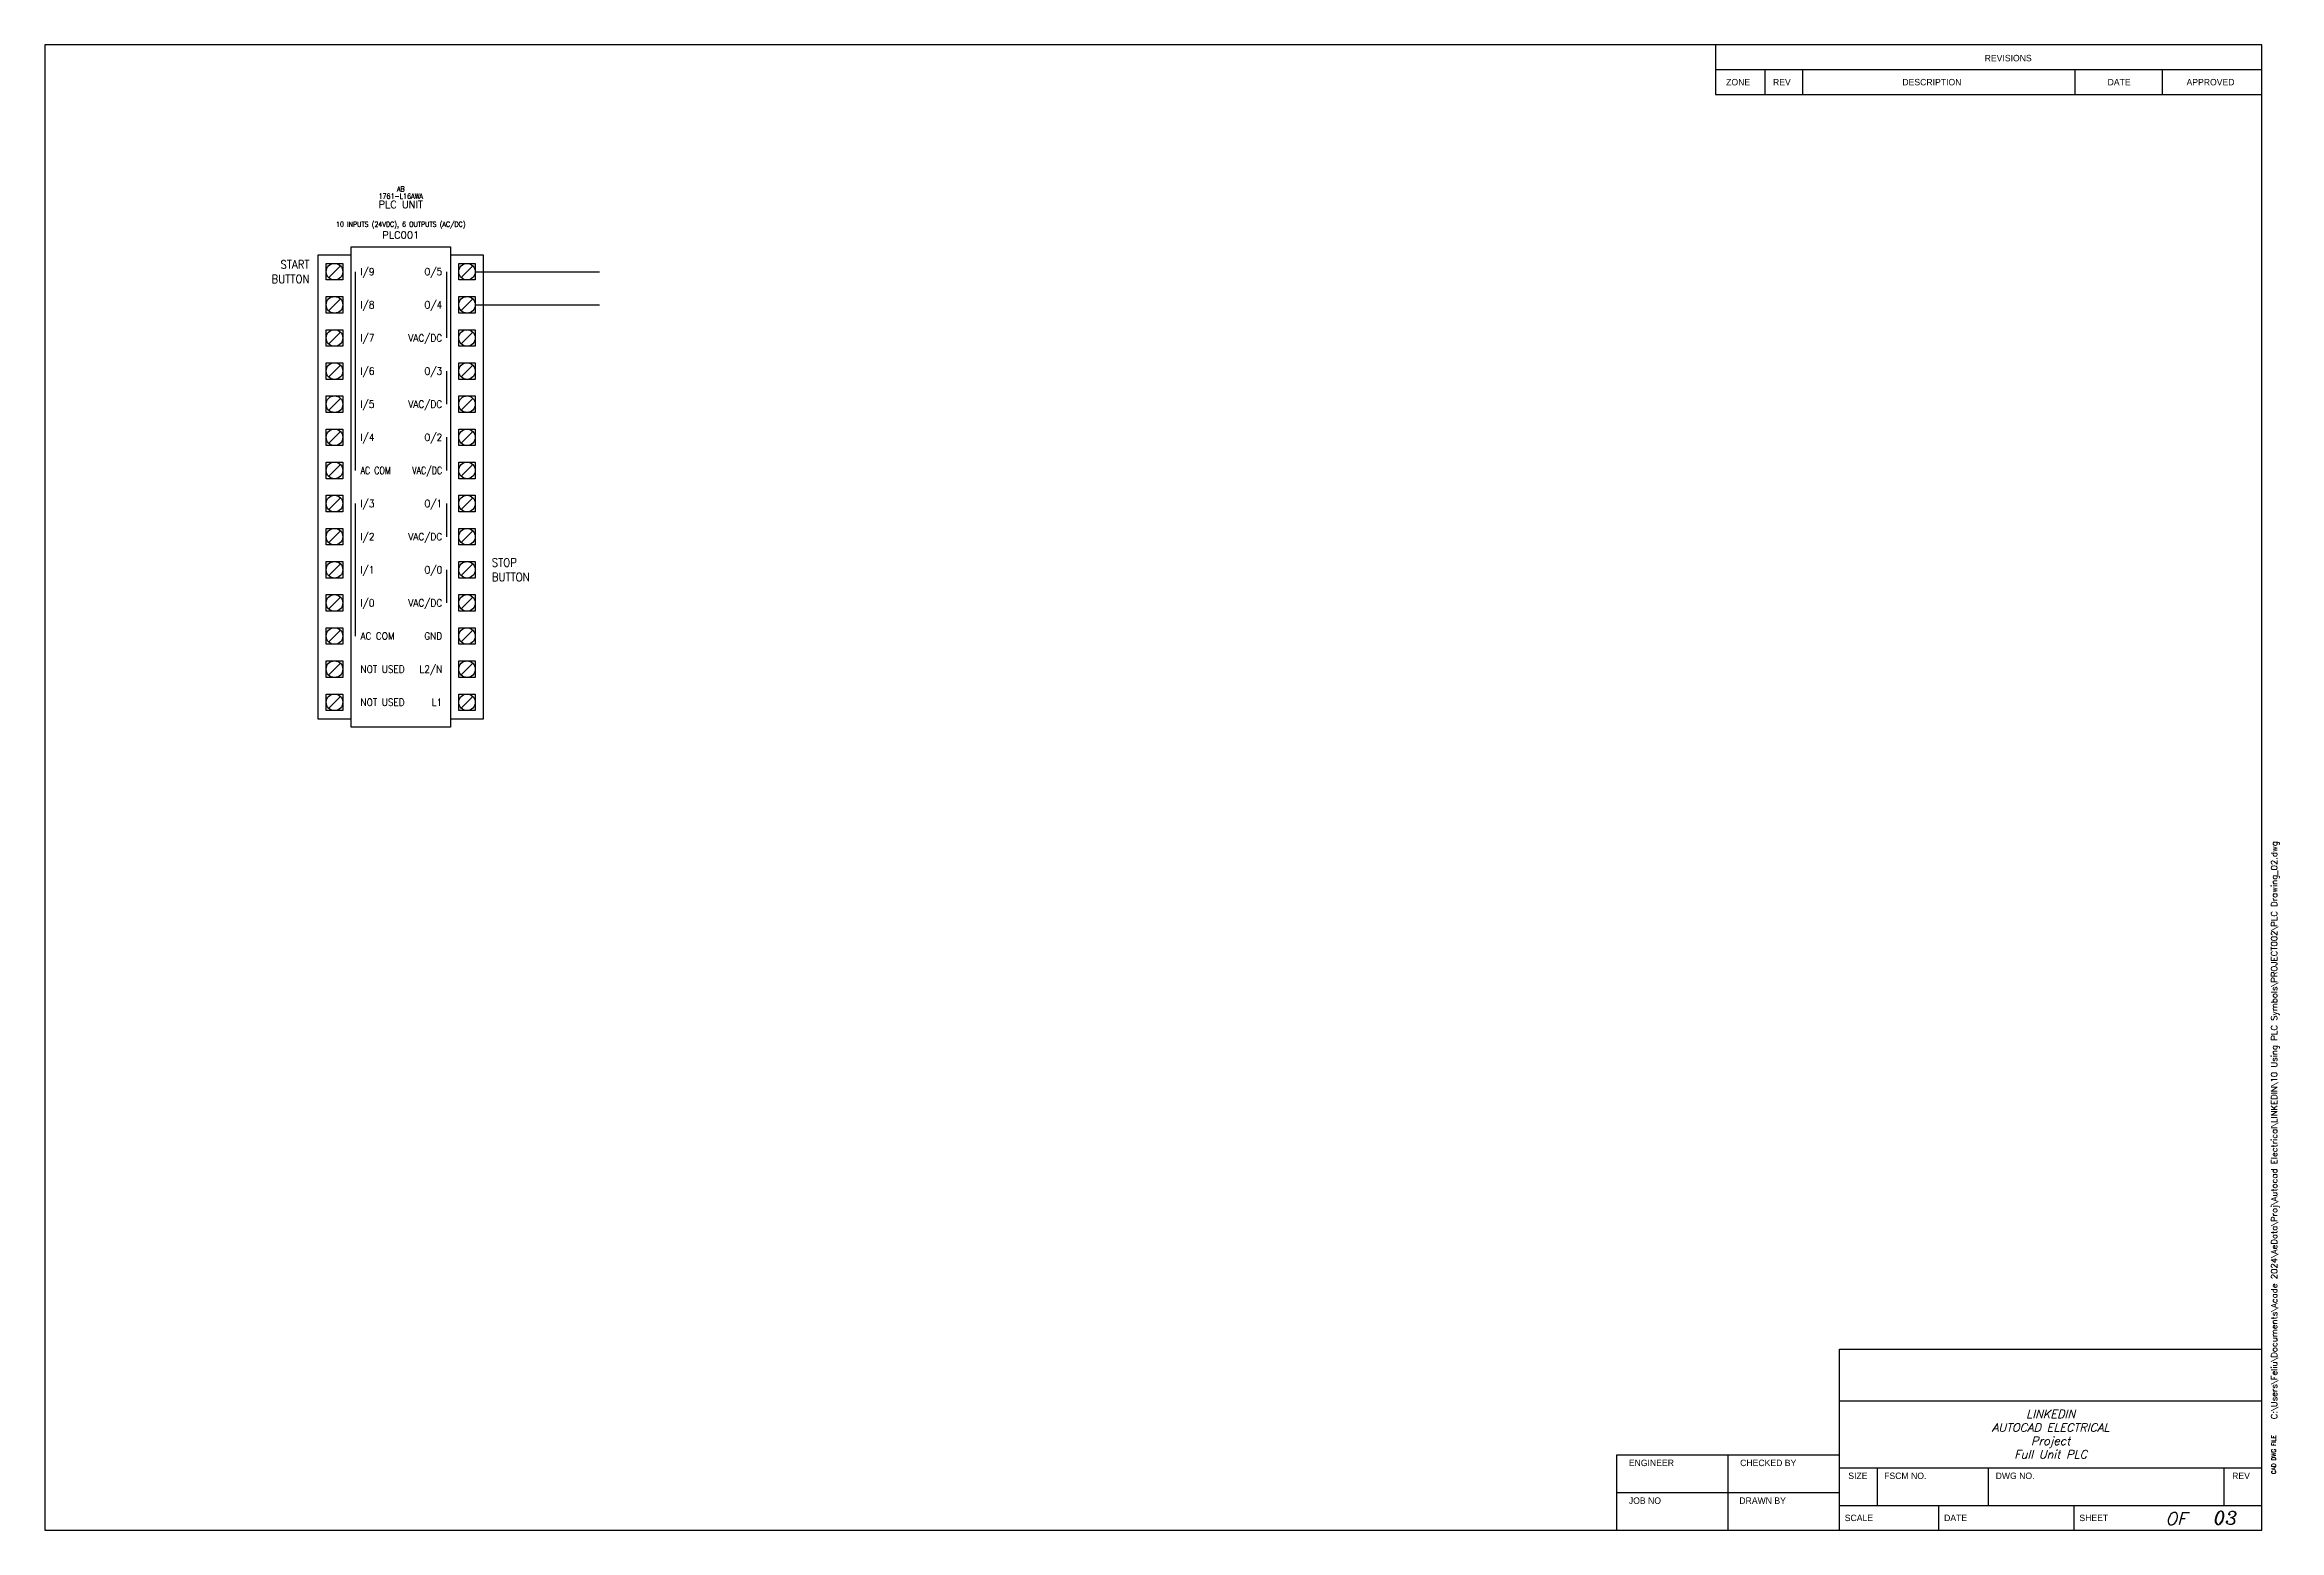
# Model space of a CAD drawing. Header units: inches. Extents: x 0 to 33.7, y 0 to 22.4.
import ezdxf
from ezdxf.enums import TextEntityAlignment as Align

# ---------------------------------------------------------------- set-up
doc = ezdxf.new("R2010")
doc.units = ezdxf.units.IN
doc.header["$MEASUREMENT"] = 0
for name, color, linetype in [('DESC', 1, 'Continuous'), ('MISC', 2, 'Continuous'), ('SYMS', 7, 'Continuous'), ('TAGS', 51, 'Continuous'), ('TERMS', 6, 'Continuous'), ('TITLE', 7, 'Continuous'), ('WIRES', 7, 'Continuous')]:
    doc.layers.add(name, color=color, linetype=linetype)
doc.styles.add('ITALIC', font='ITALIC')
doc.styles.add('SIMPLEX', font='SIMPLEX')
doc.styles.add('WD', font='romans.shx')

# ---------------------------------------------------------------- blocks, each defined once
blk = doc.blocks.new('ACADE D Titleblock')
for p, q in [((33.469, 22.427), (0, 22.427)), ((0, 22.427), (0, 0)), ((25.219, 22.427), (25.219, 21.677)), ((33.469, 0), (33.469, 22.427)), ((33.469, 0), (33.469, 22.427)), ((25.219, 22.052), (33.469, 22.052)), ((25.969, 21.677), (25.969, 22.052)), ((26.539, 21.677), (26.539, 22.052)), ((30.649, 21.677), (30.649, 22.052)), ((31.969, 21.677), (31.969, 22.052)), ((25.219, 21.677), (33.469, 21.677)), ((27.094, 2.737), (33.469, 2.737)), ((27.094, 0), (27.094, 2.737)), ((27.094, 1.957), (33.469, 1.957)), ((23.734, 1.14), (27.094, 1.14)), ((23.734, 0), (23.734, 1.14)), ((25.414, 0), (25.414, 1.14)), ((27.094, 0.945), (33.469, 0.945)), ((27.664, 0.375), (27.664, 0.945)), ((29.344, 0.375), (29.344, 0.945)), ((32.899, 0.375), (32.899, 0.945)), ((23.734, 0.57), (27.094, 0.57)), ((27.094, 0.375), (33.469, 0.375)), ((28.594, 0), (28.594, 0.375)), ((30.635, 0), (30.635, 0.375)), ((0, 0), (33.469, 0))]:
    blk.add_line(p, q)
for s, p in [('REVISIONS', (29.284, 22.176)), ('ZONE', (25.382, 21.813)), ('REV', (26.089, 21.813)), ('DESCRIPTION', (28.042, 21.813)), ('DATE', (31.14, 21.813)), ('APPROVED', (32.331, 21.813)), ('ENGINEER', (23.913, 0.969)), ('CHECKED BY', (25.593, 0.969)), ('SIZE', (27.226, 0.774)), ('FSCM NO.', (27.767, 0.774)), ('DWG NO.', (29.45, 0.774)), ('REV', (33.02, 0.774)), ('JOB NO', (23.913, 0.399)), ('DRAWN BY', (25.581, 0.399)), ('SCALE', (27.172, 0.139)), ('DATE', (28.672, 0.139)), ('SHEET', (30.714, 0.139))]:
    blk.add_text(s, height=0.0975).set_placement(p)
at = {"layer": 'TITLE', "style": 'SIMPLEX'}
blk.add_text('CAD DWG FILE', height=0.0625, rotation=90, dxfattribs=at).set_placement((33.677, 0.849))
at = {"layer": 'TITLE', "style": 'ITALIC'}
blk.add_text('OF', height=0.1875, dxfattribs=at).set_placement((32.173, 0.176), align=Align.MIDDLE_CENTER)
for tag, height, p in [('TITLE#1', 0.125, (30.281, 1.755)), ('TITLE#2', 0.125, (30.281, 1.552)), ('TITLE#3', 0.125, (30.281, 1.35)), ('TITLE#4', 0.125, (30.281, 1.147)), ('DWG#', 0.2, (31.121, 0.66)), ('SH#', 0.2, (31.541, 0.187)), ('SHTS', 0.2, (32.92, 0.187))]:
    blk.add_attdef(tag, text='', height=height, dxfattribs=at).set_placement(p, align=Align.MIDDLE_CENTER)
at = {"layer": 'TITLE', "style": 'SIMPLEX'}
blk.add_attdef('CAD#', (33.701, 1.677), '', height=0.0938, rotation=90, dxfattribs=at)
at = {"layer": 'TITLE'}
for tag, p, style in [('ENGINEER', (24.406, 0.664), 'ITALIC'), ('CHKDBY', (26.023, 0.664), 'ITALIC'), ('JOB#', (24.632, 0.092), 'ITALIC'), ('DRAWNBY', (26.093, 0.092), 'ITALIC'), ('SCALE', (27.742, 0.139), 'SIMPLEX'), ('DATE', (29.152, 0.139), 'SIMPLEX')]:
    blk.add_attdef(tag, p, '', height=0.0975, dxfattribs=dict(at, style=style))
at = {"layer": 'TITLE', "flags": 9}
blk.add_attdef('WD_TB', (27.182, -0.207), '', height=0.125, dxfattribs=at)
blk = doc.blocks.new('PLCIO50E1761-L16AWA')
for p, q in [((-0.75, 0.375), (0.75, 0.375)), ((-0.75, 0.25), (-0.75, 0.375)), ((0.75, 0.375), (0.75, -6.875)), ((-1.25, 0.25), (-1.25, -6.75)), ((-0.75, 0.25), (-1.25, 0.25)), ((-1.125, 0.125), (-0.875, 0.125)), ((-1.125, -0.125), (-1.125, 0.125)), ((-0.912, 0.088), (-1.088, -0.088)), ((-0.875, 0.125), (-0.875, -0.125)), ((-0.75, -6.75), (-0.75, 0.25)), ((-0.688, 0), (-0.688, -3)), ((0.688, 0), (0.688, -1)), ((1.25, 0.25), (0.75, 0.25)), ((0.875, -0.125), (0.875, 0.125)), ((0.875, 0.125), (1.125, 0.125)), ((1.088, 0.088), (0.912, -0.088)), ((1.125, 0.125), (1.125, -0.125)), ((1.25, -6.75), (1.25, 0.25)), ((-0.875, -0.125), (-1.125, -0.125)), ((1.125, -0.125), (0.875, -0.125)), ((-1.125, -0.375), (-0.875, -0.375)), ((-1.125, -0.375), (-0.875, -0.375)), ((-1.125, -0.625), (-1.125, -0.375)), ((-1.125, -0.625), (-1.125, -0.375)), ((-0.875, -0.625), (-1.125, -0.625)), ((-0.875, -0.625), (-1.125, -0.625)), ((-0.912, -0.412), (-1.088, -0.588)), ((-0.875, -0.375), (-0.875, -0.625)), ((-0.875, -0.375), (-0.875, -0.625)), ((0.875, -0.625), (0.875, -0.375)), ((0.875, -0.375), (1.125, -0.375)), ((1.125, -0.625), (0.875, -0.625)), ((1.088, -0.412), (0.912, -0.588)), ((1.125, -0.375), (1.125, -0.625)), ((-1.125, -0.875), (-0.875, -0.875)), ((-1.125, -0.875), (-0.875, -0.875)), ((-1.125, -1.125), (-1.125, -0.875)), ((-1.125, -1.125), (-1.125, -0.875)), ((-0.912, -0.912), (-1.088, -1.088)), ((-0.875, -0.875), (-0.875, -1.125)), ((-0.875, -0.875), (-0.875, -1.125)), ((0.875, -1.125), (0.875, -0.875)), ((0.875, -0.875), (1.125, -0.875)), ((1.088, -0.912), (0.912, -1.088)), ((1.125, -0.875), (1.125, -1.125)), ((-0.875, -1.125), (-1.125, -1.125)), ((-0.875, -1.125), (-1.125, -1.125)), ((1.125, -1.125), (0.875, -1.125)), ((-1.125, -1.375), (-0.875, -1.375)), ((-1.125, -1.375), (-0.875, -1.375)), ((-1.125, -1.625), (-1.125, -1.375)), ((-1.125, -1.625), (-1.125, -1.375)), ((-0.875, -1.625), (-1.125, -1.625)), ((-0.875, -1.625), (-1.125, -1.625)), ((-0.912, -1.412), (-1.088, -1.588)), ((-0.875, -1.375), (-0.875, -1.625)), ((-0.875, -1.375), (-0.875, -1.625)), ((0.688, -1.5), (0.688, -2)), ((0.875, -1.625), (0.875, -1.375)), ((0.875, -1.375), (1.125, -1.375)), ((1.125, -1.625), (0.875, -1.625)), ((1.088, -1.412), (0.912, -1.588)), ((1.125, -1.375), (1.125, -1.625)), ((-1.125, -1.875), (-0.875, -1.875)), ((-1.125, -1.875), (-0.875, -1.875)), ((-1.125, -2.125), (-1.125, -1.875)), ((-1.125, -2.125), (-1.125, -1.875)), ((-0.912, -1.912), (-1.088, -2.088)), ((-0.875, -1.875), (-0.875, -2.125)), ((-0.875, -1.875), (-0.875, -2.125)), ((0.875, -2.125), (0.875, -1.875)), ((0.875, -2.125), (0.875, -1.875)), ((0.875, -1.875), (1.125, -1.875)), ((0.875, -1.875), (1.125, -1.875)), ((1.088, -1.912), (0.912, -2.088)), ((1.125, -1.875), (1.125, -2.125)), ((1.125, -1.875), (1.125, -2.125)), ((-0.875, -2.125), (-1.125, -2.125)), ((-0.875, -2.125), (-1.125, -2.125)), ((1.125, -2.125), (0.875, -2.125)), ((1.125, -2.125), (0.875, -2.125)), ((-1.125, -2.375), (-0.875, -2.375)), ((-1.125, -2.375), (-0.875, -2.375)), ((-1.125, -2.625), (-1.125, -2.375)), ((-1.125, -2.625), (-1.125, -2.375)), ((-0.875, -2.625), (-1.125, -2.625)), ((-0.875, -2.625), (-1.125, -2.625)), ((-0.912, -2.412), (-1.088, -2.588)), ((-0.875, -2.375), (-0.875, -2.625)), ((-0.875, -2.375), (-0.875, -2.625)), ((0.688, -2.5), (0.688, -3)), ((0.875, -2.625), (0.875, -2.375)), ((0.875, -2.375), (1.125, -2.375)), ((1.125, -2.625), (0.875, -2.625)), ((1.088, -2.412), (0.912, -2.588)), ((1.125, -2.375), (1.125, -2.625)), ((-1.125, -2.875), (-0.875, -2.875)), ((-1.125, -2.875), (-0.875, -2.875)), ((-1.125, -3.125), (-1.125, -2.875)), ((-1.125, -3.125), (-1.125, -2.875)), ((-0.912, -2.912), (-1.088, -3.088)), ((-0.875, -2.875), (-0.875, -3.125)), ((-0.875, -2.875), (-0.875, -3.125)), ((0.875, -3.125), (0.875, -2.875)), ((0.875, -2.875), (1.125, -2.875)), ((1.088, -2.912), (0.912, -3.088)), ((1.125, -2.875), (1.125, -3.125)), ((-0.875, -3.125), (-1.125, -3.125)), ((-0.875, -3.125), (-1.125, -3.125)), ((1.125, -3.125), (0.875, -3.125)), ((-1.125, -3.375), (-0.875, -3.375)), ((-1.125, -3.375), (-0.875, -3.375)), ((-1.125, -3.625), (-1.125, -3.375)), ((-1.125, -3.625), (-1.125, -3.375)), ((-0.875, -3.625), (-1.125, -3.625)), ((-0.875, -3.625), (-1.125, -3.625)), ((-0.912, -3.412), (-1.088, -3.588)), ((-0.875, -3.375), (-0.875, -3.625)), ((-0.875, -3.375), (-0.875, -3.625)), ((-0.688, -3.5), (-0.688, -5.5)), ((0.688, -3.5), (0.688, -4)), ((0.875, -3.625), (0.875, -3.375)), ((0.875, -3.375), (1.125, -3.375)), ((1.125, -3.625), (0.875, -3.625)), ((1.088, -3.412), (0.912, -3.588)), ((1.125, -3.375), (1.125, -3.625)), ((-1.125, -3.875), (-0.875, -3.875)), ((-1.125, -3.875), (-0.875, -3.875)), ((-1.125, -4.125), (-1.125, -3.875)), ((-1.125, -4.125), (-1.125, -3.875)), ((-0.912, -3.912), (-1.088, -4.088)), ((-0.875, -3.875), (-0.875, -4.125)), ((-0.875, -3.875), (-0.875, -4.125)), ((0.875, -4.125), (0.875, -3.875)), ((0.875, -3.875), (1.125, -3.875)), ((1.088, -3.912), (0.912, -4.088)), ((1.125, -3.875), (1.125, -4.125)), ((-0.875, -4.125), (-1.125, -4.125)), ((-0.875, -4.125), (-1.125, -4.125)), ((-1.125, -4.375), (-0.875, -4.375)), ((-1.125, -4.375), (-0.875, -4.375)), ((-1.125, -4.625), (-1.125, -4.375)), ((-1.125, -4.625), (-1.125, -4.375)), ((-0.875, -4.375), (-0.875, -4.625)), ((-0.875, -4.375), (-0.875, -4.625)), ((1.125, -4.125), (0.875, -4.125)), ((0.875, -4.625), (0.875, -4.375)), ((0.875, -4.375), (1.125, -4.375)), ((1.125, -4.375), (1.125, -4.625)), ((-0.875, -4.625), (-1.125, -4.625)), ((-0.875, -4.625), (-1.125, -4.625)), ((-0.912, -4.412), (-1.088, -4.588)), ((0.688, -4.5), (0.688, -5)), ((1.125, -4.625), (0.875, -4.625)), ((1.088, -4.412), (0.912, -4.588)), ((-1.125, -4.875), (-0.875, -4.875)), ((-1.125, -4.875), (-0.875, -4.875)), ((-1.125, -5.125), (-1.125, -4.875)), ((-1.125, -5.125), (-1.125, -4.875)), ((-0.912, -4.912), (-1.088, -5.088)), ((-0.875, -4.875), (-0.875, -5.125)), ((-0.875, -4.875), (-0.875, -5.125)), ((0.875, -5.125), (0.875, -4.875)), ((0.875, -4.875), (1.125, -4.875)), ((1.088, -4.912), (0.912, -5.088)), ((1.125, -4.875), (1.125, -5.125)), ((-0.875, -5.125), (-1.125, -5.125)), ((-0.875, -5.125), (-1.125, -5.125)), ((-1.125, -5.375), (-0.875, -5.375)), ((-1.125, -5.375), (-0.875, -5.375)), ((-1.125, -5.625), (-1.125, -5.375)), ((-1.125, -5.625), (-1.125, -5.375)), ((-0.875, -5.375), (-0.875, -5.625)), ((-0.875, -5.375), (-0.875, -5.625)), ((1.125, -5.125), (0.875, -5.125)), ((0.875, -5.625), (0.875, -5.375)), ((0.875, -5.375), (1.125, -5.375)), ((1.125, -5.375), (1.125, -5.625)), ((-0.875, -5.625), (-1.125, -5.625)), ((-0.875, -5.625), (-1.125, -5.625)), ((-0.912, -5.412), (-1.088, -5.588)), ((1.125, -5.625), (0.875, -5.625)), ((1.088, -5.412), (0.912, -5.588)), ((-1.125, -5.875), (-0.875, -5.875)), ((-1.125, -5.875), (-0.875, -5.875)), ((-1.125, -6.125), (-1.125, -5.875)), ((-1.125, -6.125), (-1.125, -5.875)), ((-0.912, -5.912), (-1.088, -6.088)), ((-0.875, -5.875), (-0.875, -6.125)), ((-0.875, -5.875), (-0.875, -6.125)), ((0.875, -6.125), (0.875, -5.875)), ((0.875, -5.875), (1.125, -5.875)), ((1.088, -5.912), (0.912, -6.088)), ((1.125, -5.875), (1.125, -6.125)), ((-0.875, -6.125), (-1.125, -6.125)), ((-0.875, -6.125), (-1.125, -6.125)), ((-1.125, -6.375), (-0.875, -6.375)), ((-1.125, -6.375), (-0.875, -6.375)), ((-1.125, -6.625), (-1.125, -6.375)), ((-1.125, -6.625), (-1.125, -6.375)), ((-0.875, -6.375), (-0.875, -6.625)), ((-0.875, -6.375), (-0.875, -6.625)), ((1.125, -6.125), (0.875, -6.125)), ((0.875, -6.625), (0.875, -6.375)), ((0.875, -6.625), (0.875, -6.375)), ((0.875, -6.375), (1.125, -6.375)), ((0.875, -6.375), (1.125, -6.375)), ((1.125, -6.375), (1.125, -6.625)), ((1.125, -6.375), (1.125, -6.625)), ((-0.875, -6.625), (-1.125, -6.625)), ((-0.875, -6.625), (-1.125, -6.625)), ((-0.912, -6.412), (-1.088, -6.588)), ((1.125, -6.625), (0.875, -6.625)), ((1.125, -6.625), (0.875, -6.625)), ((1.088, -6.412), (0.912, -6.588)), ((-1.25, -6.75), (-0.75, -6.75)), ((-0.75, -6.875), (-0.75, -6.75)), ((0.75, -6.875), (-0.75, -6.875)), ((0.75, -6.75), (1.25, -6.75))]:
    blk.add_line(p, q)
for centre in [(-1, 0), (1, 0), (-1, -0.5), (1, -0.5), (-1, -1), (1, -1), (-1, -1.5), (1, -1.5), (-1, -2), (1, -2), (-1, -2.5), (1, -2.5), (-1, -3), (1, -3), (-1, -3.5), (1, -3.5), (-1, -4), (1, -4), (-1, -4.5), (1, -4.5), (-1, -5), (1, -5), (-1, -5.5), (1, -5.5), (-1, -6), (1, -6), (-1, -6.5), (1, -6.5)]:
    blk.add_circle(centre, 0.125)
at = {"style": 'WD'}
for tag, width, p in [('INST', 0.8, (0, 1.442)), ('LOC', 0.8, (0, 1.335)), ('MFG', 0.8, (0, 1.21)), ('CAT', 0.9, (0, 1.1)), ('DESC', 0.8, (0, 0.677))]:
    blk.add_attdef(tag, text='', height=0.0781, dxfattribs=dict(at, width=width)).set_placement(p, align=Align.CENTER)
for tag, p in [('LINE1', (0, 0.96)), ('LINE2', (0, 0.803)), ('TAG1', (0, 0.5))]:
    blk.add_attdef(tag, text='', height=0.109, dxfattribs=at).set_placement(p, align=Align.CENTER)
at = {"linetype": 'Continuous', "style": 'WD', "flags": 9}
for tag, p in [('ASSYCODE', (0.23, 1.219)), ('FAMILY', (0.231, 1.194))]:
    blk.add_attdef(tag, text='', height=0.01, dxfattribs=at).set_placement(p, align=Align.CENTER)
at = {"style": 'WD', "width": 0.9}
for tag, p in [('DESCA01', (-2.002, 0.047)), ('DESCB01', (-2.002, -0.172)), ('DESCA02', (-2.002, -0.453)), ('DESCB02', (-2.002, -0.672)), ('DESCA03', (-2.002, -0.953)), ('DESCB03', (-2.002, -1.172)), ('DESCA04', (-2.002, -1.453)), ('DESCB04', (-2.002, -1.672)), ('DESCA05', (-2.002, -1.953)), ('DESCB05', (-2.002, -2.172)), ('DESCA06', (-2.002, -2.453)), ('DESCB06', (-2.002, -2.672)), ('DESCA08', (-2.002, -3.453)), ('DESCB08', (-2.002, -3.672)), ('DESCB09', (-2.002, -4.172)), ('DESCA09', (-2.002, -3.953)), ('DESCA10', (-2.002, -4.453)), ('DESCB10', (-2.002, -4.672)), ('DESCB11', (-2.002, -5.172)), ('DESCA11', (-2.002, -4.953))]:
    blk.add_attdef(tag, text='', height=0.125, dxfattribs=at).set_placement(p, align=Align.RIGHT)
at = {"style": 'WD', "flags": 1}
for tag, p in [('X4TERM01', (-1.125, 0)), ('X1TERM15', (1.125, 0)), ('X4TERM02', (-1.125, -0.5)), ('X1TERM16', (1.125, -0.5)), ('X4TERM03', (-1.125, -1)), ('X1TERM17', (1.125, -1)), ('X4TERM04', (-1.125, -1.5)), ('X1TERM18', (1.125, -1.5)), ('X4TERM05', (-1.125, -2)), ('X1TERM19', (1.125, -2)), ('X4TERM06', (-1.125, -2.5)), ('X1TERM20', (1.125, -2.5)), ('X4TERM07', (-1.125, -3)), ('X1TERM21', (1.125, -3)), ('X4TERM08', (-1.125, -3.5)), ('X1TERM22', (1.125, -3.5)), ('X4TERM09', (-1.125, -4)), ('X1TERM23', (1.125, -4)), ('X4TERM10', (-1.125, -4.5)), ('X1TERM24', (1.125, -4.5)), ('X4TERM11', (-1.125, -5)), ('X1TERM25', (1.125, -5)), ('X4TERM12', (-1.125, -5.5)), ('X1TERM26', (1.125, -5.5)), ('X4TERM13', (-1.125, -6)), ('X1TERM27', (1.125, -6)), ('X4TERM14', (-1.125, -6.5)), ('X1TERM28', (1.125, -6.5))]:
    blk.add_attdef(tag, p, '', height=0.0109, dxfattribs=at)
at = {"style": 'WD'}
for tag, width, p in [('TAGA01', 0.9, (-0.608, 0)), ('TAGA02', 0.9, (-0.608, -0.5)), ('TAGA03', 0.9, (-0.608, -1)), ('TAGA04', 0.9, (-0.608, -1.5)), ('TAGA05', 0.9, (-0.608, -2)), ('TAGA06', 0.9, (-0.608, -2.5)), ('TERMDESC07', 0.8, (-0.608, -3)), ('TAGA08', 0.9, (-0.608, -3.5)), ('TAGA09', 0.9, (-0.608, -4)), ('TAGA10', 0.9, (-0.608, -4.5)), ('TAGA11', 0.9, (-0.608, -5)), ('TERMDESC12', 0.9, (-0.608, -5.5)), ('TERMDESC13', 0.9, (-0.608, -6)), ('TERMDESC14', 0.9, (-0.608, -6.5))]:
    blk.add_attdef(tag, text='', height=0.109, dxfattribs=dict(at, width=width)).set_placement(p, align=Align.MIDDLE_LEFT)
for tag, width, p in [('TAGA15', 0.9, (0.625, 0)), ('TAGA16', 0.9, (0.625, -0.5)), ('TERMDESC17', 0.9, (0.625, -1)), ('TAGA18', 0.9, (0.625, -1.5)), ('TERMDESC19', 0.9, (0.625, -2)), ('TAGA20', 0.9, (0.625, -2.5)), ('TERMDESC21', 0.8, (0.625, -3)), ('TAGA22', 0.9, (0.625, -3.5)), ('TERMDESC23', 0.9, (0.625, -4)), ('TAGA24', 0.9, (0.625, -4.5)), ('TERMDESC25', 0.9, (0.625, -5)), ('TERMDESC26', 0.9, (0.625, -5.5)), ('TERMDESC27', 0.9, (0.625, -6)), ('TERMDESC28', 0.9, (0.625, -6.5))]:
    blk.add_attdef(tag, text='', height=0.109, dxfattribs=dict(at, width=width)).set_placement(p, align=Align.MIDDLE_RIGHT)
at = {"style": 'WD', "width": 0.9}
for tag, p in [('DESCA15', (1.998, 0.047)), ('DESCB15', (1.998, -0.172)), ('DESCA16', (1.998, -0.453)), ('DESCB16', (1.998, -0.672)), ('DESCA18', (1.998, -1.453)), ('DESCB18', (1.998, -1.672)), ('DESCA20', (1.998, -2.453)), ('DESCB20', (1.998, -2.672)), ('DESCA22', (1.998, -3.453)), ('DESCB22', (1.998, -3.672)), ('DESCA24', (1.998, -4.453)), ('DESCB24', (1.998, -4.672))]:
    blk.add_attdef(tag, p, '', height=0.125, dxfattribs=at)
for tag, p in [('TERM01', (-1.154, -0.062)), ('TERM02', (-1.158, -0.562)), ('TERM03', (-1.158, -1.062)), ('TERM04', (-1.158, -1.562)), ('TERM05', (-1.158, -2.062)), ('TERM06', (-1.158, -2.562)), ('TERM07', (-1.158, -3.062)), ('TERM08', (-1.158, -3.562)), ('TERM09', (-1.158, -4.062)), ('TERM10', (-1.158, -4.562)), ('TERM11', (-1.158, -5.062)), ('TERM12', (-1.158, -5.562)), ('TERM13', (-1.158, -6.062)), ('TERM14', (-1.158, -6.562))]:
    blk.add_attdef(tag, text='', height=0.0781, dxfattribs=at).set_placement(p, align=Align.TOP_RIGHT)
for tag, p in [('TERM15', (1.163, -0.062)), ('TERM16', (1.163, -0.562)), ('TERM17', (1.163, -1.062)), ('TERM18', (1.163, -1.562)), ('TERM19', (1.163, -2.062)), ('TERM20', (1.163, -2.562)), ('TERM21', (1.163, -3.062)), ('TERM22', (1.163, -3.562)), ('TERM23', (1.163, -4.062)), ('TERM24', (1.163, -4.562)), ('TERM25', (1.163, -5.062)), ('TERM26', (1.163, -5.562)), ('TERM27', (1.163, -6.062)), ('TERM28', (1.163, -6.562))]:
    blk.add_attdef(tag, text='', height=0.0781, dxfattribs=at).set_placement(p, align=Align.TOP_LEFT)

msp = doc.modelspace()

# ---------------------------------------------------------------- linework, layer by layer
at = {"layer": 'WIRES'}
for p, q in [((6.5, 19), (8.375, 19)), ((6.5, 18.5), (8.375, 18.5))]:
    msp.add_line(p, q, dxfattribs=at)

# ---------------------------------------------------------------- block references
ref = msp.add_blockref('ACADE D Titleblock', (0, 0))
ref.add_attrib('SHTS', '03', dxfattribs={"layer": 'MISC', "color": 1, "height": 0.2, "style": 'ITALIC'}).set_placement((32.92, 0.187), align=Align.MIDDLE_CENTER)
ref.add_attrib('TITLE#4', 'Full Unit PLC', dxfattribs={"layer": 'MISC', "color": 1, "height": 0.125, "style": 'ITALIC'}).set_placement((30.281, 1.147), align=Align.MIDDLE_CENTER)
ref.add_attrib('TITLE#3', 'Project', dxfattribs={"layer": 'MISC', "color": 1, "height": 0.125, "style": 'ITALIC'}).set_placement((30.281, 1.35), align=Align.MIDDLE_CENTER)
ref.add_attrib('TITLE#2', 'AUTOCAD ELECTRICAL', dxfattribs={"layer": 'MISC', "color": 1, "height": 0.125, "style": 'ITALIC'}).set_placement((30.281, 1.552), align=Align.MIDDLE_CENTER)
ref.add_attrib('CAD#', 'C:\\Users\\Feliu\\Documents\\Acade 2024\\AeData\\Proj\\Autocad Electrical\\LINKEDIN\\10 Using PLC Symbols\\PROJECT002\\PLC Drawing_02.dwg', (33.701, 1.677), dxfattribs={"layer": 'MISC', "color": 1, "height": 0.09375, "rotation": 90, "style": 'SIMPLEX'})
ref.add_attrib('TITLE#1', 'LINKEDIN', dxfattribs={"layer": 'MISC', "color": 1, "height": 0.125, "style": 'ITALIC'}).set_placement((30.281, 1.755), align=Align.MIDDLE_CENTER)
at = {"layer": 'SYMS'}
ref = msp.add_blockref('PLCIO50E1761-L16AWA', (5.375, 19), dxfattribs=at)
ref.add_attrib('DESCA01', 'START', dxfattribs={"layer": 'DESC', "height": 0.125, "style": 'WD', "width": 0.9}).set_placement((3.998, 19.047), align=Align.RIGHT)
ref.add_attrib('DESCB01', 'BUTTON', dxfattribs={"layer": 'DESC', "height": 0.125, "style": 'WD', "width": 0.9}).set_placement((3.998, 18.828), align=Align.RIGHT)
ref.add_attrib('DESCA24', 'STOP', (6.748, 14.547), dxfattribs={"layer": 'DESC', "height": 0.125, "style": 'WD', "width": 0.9})
ref.add_attrib('DESCB24', 'BUTTON', (6.748, 14.328), dxfattribs={"layer": 'DESC', "height": 0.125, "style": 'WD', "width": 0.9})
ref.add_attrib('MFG', 'AB', dxfattribs={"layer": 'MISC', "height": 0.0781, "style": 'WD', "width": 0.8}).set_placement((5.375, 20.21), align=Align.CENTER)
ref.add_attrib('CAT', '1761-L16AWA', dxfattribs={"layer": 'MISC', "height": 0.07812, "style": 'WD', "width": 0.9}).set_placement((5.375, 20.1), align=Align.CENTER)
ref.add_attrib('DESC', '10 INPUTS (24VDC), 6 OUTPUTS (AC/DC)', dxfattribs={"layer": 'DESC', "height": 0.07812, "style": 'WD', "width": 0.8}).set_placement((5.375, 19.677), align=Align.CENTER)
ref.add_attrib('LINE1', 'PLC UNIT', dxfattribs={"layer": 'MISC', "height": 0.1094, "style": 'WD'}).set_placement((5.375, 19.96), align=Align.CENTER)
ref.add_attrib('TAG1', 'PLC001', dxfattribs={"layer": 'TAGS', "height": 0.1094, "style": 'WD'}).set_placement((5.375, 19.5), align=Align.CENTER)
ref.add_attrib('TAGA15', 'O/5', dxfattribs={"layer": 'TAGS', "height": 0.1094, "style": 'WD', "width": 0.9}).set_placement((6, 19), align=Align.MIDDLE_RIGHT)
ref.add_attrib('TAGA16', 'O/4', dxfattribs={"layer": 'TAGS', "height": 0.1094, "style": 'WD', "width": 0.9}).set_placement((6, 18.5), align=Align.MIDDLE_RIGHT)
ref.add_attrib('TAGA01', 'I/9', dxfattribs={"layer": 'TAGS', "height": 0.1094, "style": 'WD', "width": 0.9}).set_placement((4.767, 19), align=Align.MIDDLE_LEFT)
ref.add_attrib('TAGA02', 'I/8', dxfattribs={"layer": 'TAGS', "height": 0.1094, "style": 'WD', "width": 0.9}).set_placement((4.767, 18.5), align=Align.MIDDLE_LEFT)
ref.add_attrib('TERMDESC17', 'VAC/DC', dxfattribs={"layer": 'TERMS', "height": 0.1094, "style": 'WD', "width": 0.9}).set_placement((6, 18), align=Align.MIDDLE_RIGHT)
ref.add_attrib('TAGA18', 'O/3', dxfattribs={"layer": 'TAGS', "height": 0.1094, "style": 'WD', "width": 0.9}).set_placement((6, 17.5), align=Align.MIDDLE_RIGHT)
ref.add_attrib('TAGA03', 'I/7', dxfattribs={"layer": 'TAGS', "height": 0.1094, "style": 'WD', "width": 0.9}).set_placement((4.767, 18), align=Align.MIDDLE_LEFT)
ref.add_attrib('TAGA04', 'I/6', dxfattribs={"layer": 'TAGS', "height": 0.1094, "style": 'WD', "width": 0.9}).set_placement((4.767, 17.5), align=Align.MIDDLE_LEFT)
ref.add_attrib('TERMDESC19', 'VAC/DC', dxfattribs={"layer": 'TERMS', "height": 0.1094, "style": 'WD', "width": 0.9}).set_placement((6, 17), align=Align.MIDDLE_RIGHT)
ref.add_attrib('TAGA20', 'O/2', dxfattribs={"layer": 'TAGS', "height": 0.1094, "style": 'WD', "width": 0.9}).set_placement((6, 16.5), align=Align.MIDDLE_RIGHT)
ref.add_attrib('TAGA05', 'I/5', dxfattribs={"layer": 'TAGS', "height": 0.1094, "style": 'WD', "width": 0.9}).set_placement((4.767, 17), align=Align.MIDDLE_LEFT)
ref.add_attrib('TAGA06', 'I/4', dxfattribs={"layer": 'TAGS', "height": 0.1094, "style": 'WD', "width": 0.9}).set_placement((4.767, 16.5), align=Align.MIDDLE_LEFT)
ref.add_attrib('TERMDESC21', 'VAC/DC', dxfattribs={"layer": 'TERMS', "height": 0.1094, "style": 'WD', "width": 0.8}).set_placement((6, 16), align=Align.MIDDLE_RIGHT)
ref.add_attrib('TAGA22', 'O/1', dxfattribs={"layer": 'TAGS', "height": 0.1094, "style": 'WD', "width": 0.9}).set_placement((6, 15.5), align=Align.MIDDLE_RIGHT)
ref.add_attrib('TERMDESC07', 'AC COM', dxfattribs={"layer": 'TERMS', "height": 0.1094, "style": 'WD', "width": 0.8}).set_placement((4.767, 16), align=Align.MIDDLE_LEFT)
ref.add_attrib('TAGA08', 'I/3', dxfattribs={"layer": 'TAGS', "height": 0.1094, "style": 'WD', "width": 0.9}).set_placement((4.767, 15.5), align=Align.MIDDLE_LEFT)
ref.add_attrib('TERMDESC23', 'VAC/DC', dxfattribs={"layer": 'TERMS', "height": 0.1094, "style": 'WD', "width": 0.9}).set_placement((6, 15), align=Align.MIDDLE_RIGHT)
ref.add_attrib('TAGA24', 'O/0', dxfattribs={"layer": 'TAGS', "height": 0.1094, "style": 'WD', "width": 0.9}).set_placement((6, 14.5), align=Align.MIDDLE_RIGHT)
ref.add_attrib('TAGA09', 'I/2', dxfattribs={"layer": 'TAGS', "height": 0.1094, "style": 'WD', "width": 0.9}).set_placement((4.767, 15), align=Align.MIDDLE_LEFT)
ref.add_attrib('TAGA10', 'I/1', dxfattribs={"layer": 'TAGS', "height": 0.1094, "style": 'WD', "width": 0.9}).set_placement((4.767, 14.5), align=Align.MIDDLE_LEFT)
ref.add_attrib('TERMDESC25', 'VAC/DC', dxfattribs={"layer": 'TERMS', "height": 0.1094, "style": 'WD', "width": 0.9}).set_placement((6, 14), align=Align.MIDDLE_RIGHT)
ref.add_attrib('TERMDESC26', 'GND', dxfattribs={"layer": 'TERMS', "height": 0.1094, "style": 'WD', "width": 0.9}).set_placement((6, 13.5), align=Align.MIDDLE_RIGHT)
ref.add_attrib('TAGA11', 'I/0', dxfattribs={"layer": 'TAGS', "height": 0.1094, "style": 'WD', "width": 0.9}).set_placement((4.767, 14), align=Align.MIDDLE_LEFT)
ref.add_attrib('TERMDESC12', 'AC COM', dxfattribs={"layer": 'TERMS', "height": 0.1094, "style": 'WD', "width": 0.9}).set_placement((4.767, 13.5), align=Align.MIDDLE_LEFT)
ref.add_attrib('TERMDESC27', 'L2/N', dxfattribs={"layer": 'TERMS', "height": 0.1094, "style": 'WD', "width": 0.9}).set_placement((6, 13), align=Align.MIDDLE_RIGHT)
ref.add_attrib('TERMDESC28', 'L1', dxfattribs={"layer": 'TERMS', "height": 0.1094, "style": 'WD', "width": 0.9}).set_placement((6, 12.5), align=Align.MIDDLE_RIGHT)
ref.add_attrib('TERMDESC13', 'NOT USED', dxfattribs={"layer": 'TERMS', "height": 0.1094, "style": 'WD', "width": 0.9}).set_placement((4.767, 13), align=Align.MIDDLE_LEFT)
ref.add_attrib('TERMDESC14', 'NOT USED', dxfattribs={"layer": 'TERMS', "height": 0.1094, "style": 'WD', "width": 0.9}).set_placement((4.767, 12.5), align=Align.MIDDLE_LEFT)

doc.saveas('drawing.dxf')
